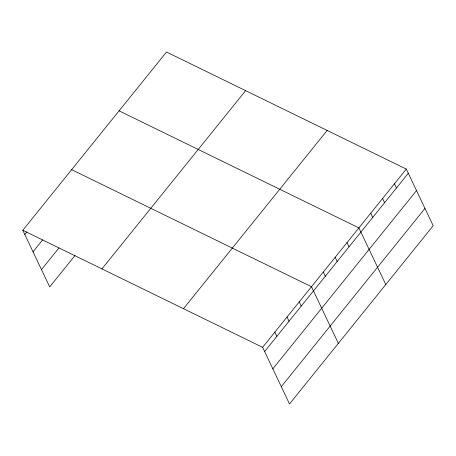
<?xml version="1.0" encoding="UTF-8"?>
<svg xmlns="http://www.w3.org/2000/svg" width="456" height="456" viewBox="0 0 456 456"><rect width="100%" height="100%" fill="white"/><g stroke="black" fill="none" stroke-linecap="round" stroke-linejoin="round"><path stroke-width="0.68" d="M22.8 230.274L166.491 52.024L406.302 169.073L433.2 225.726L289.509 403.976L262.61 347.324L22.8 230.274L49.698 286.927L75.001 255.542M24.806 234.492L26.984 231.79M33.02 251.797L42.619 239.896M41.485 269.627L58.932 247.978M101.939 268.897L245.624 90.653M183.472 308.695L327.163 130.444M262.61 347.324L406.302 169.073M264.611 351.542L408.302 173.291M272.83 368.847L416.516 190.597M281.295 386.671L424.986 208.42M119.073 110.848L358.883 227.892L385.782 284.55M71.655 169.672L311.465 286.716L338.363 343.368M394.446 183.779L396.446 187.997M382.59 198.485L384.596 202.703M370.734 213.191L372.74 217.409M347.027 242.598L349.028 246.821M335.171 257.304L337.178 261.527M323.315 272.01L325.322 276.233M299.25 301.866L301.256 306.09M287.035 317.017L289.041 321.241M274.82 332.173L276.826 336.391"/></g></svg>
